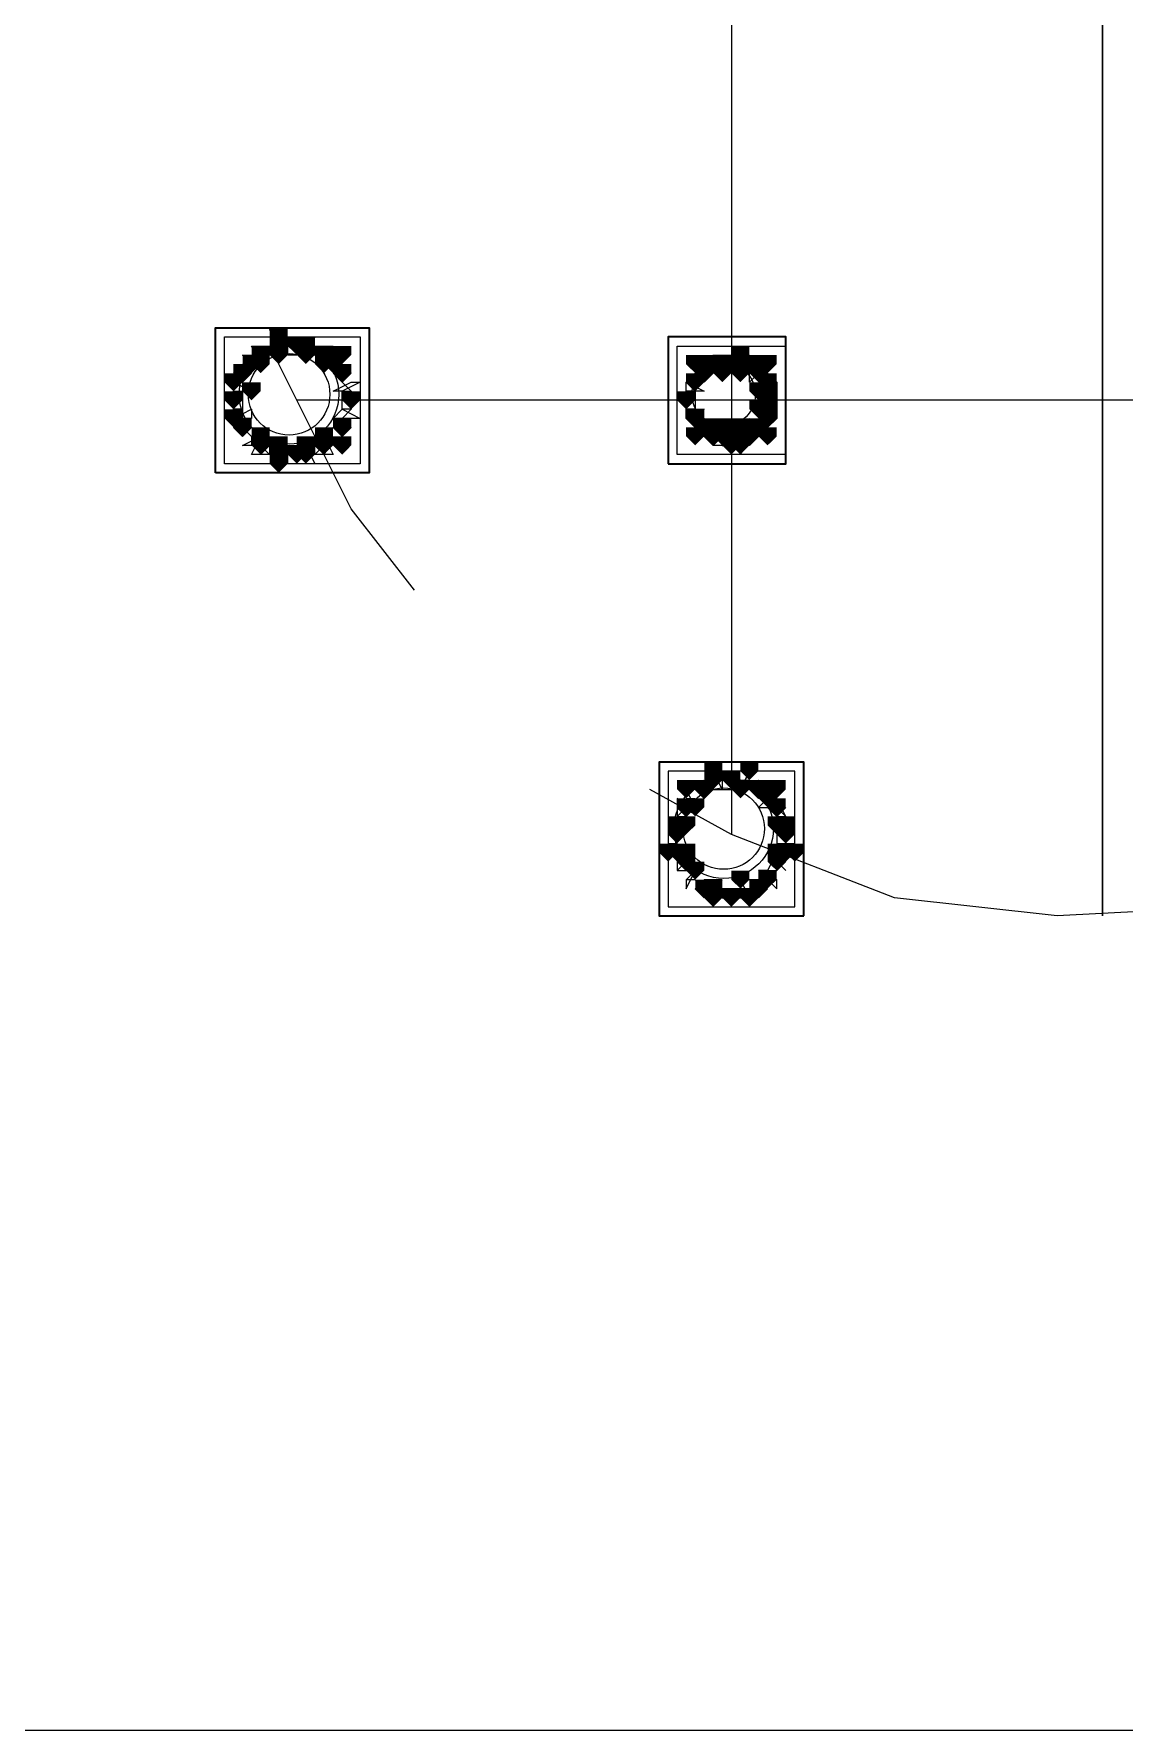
# Model space of a CAD drawing. Header units: millimetres. Extents: x 2315 to 4619, y 1334 to 1897.
# Drawn here: x 4094.82 to 4102.18, y 1530.21 to 1541.67 of the extents above; entities that cross this region are included whole.
import ezdxf

# ---------------------------------------------------------------- set-up
doc = ezdxf.new("R2010")
doc.units = ezdxf.units.MM
for name, color, linetype, true_color in [('PDF_10', 7, 'Continuous', 0x00b85c), ('PDF_AXIS', 7, 'Continuous', 0x00b85c), ('PDF_柱构件', 7, 'Continuous', 0x00b85c), ('PDF_转运站初步方案', 7, 'Continuous', 0x00b85c)]:
    doc.layers.add(name, color=color, linetype=linetype, true_color=true_color)
doc.layers.add('PDF_中心线层', color=1, linetype='Continuous')
doc.layers.add('PDF_粗实线层', color=7, linetype='Continuous')

msp = doc.modelspace()

# ---------------------------------------------------------------- hatches: boundary and pattern name
at = {"layer": 'PDF_10', "transparency": 33554559}
for points in [[(4096.598, 1539.62), (4096.537, 1539.62), (4096.537, 1539.558), (4096.598, 1539.497), (4096.659, 1539.558), (4096.659, 1539.62)], [(4096.598, 1539.62), (4096.537, 1539.62), (4096.537, 1539.558), (4096.598, 1539.497), (4096.659, 1539.558), (4096.659, 1539.62)], [(4096.354, 1539.558), (4096.293, 1539.558), (4096.293, 1539.497), (4096.354, 1539.436), (4096.415, 1539.497), (4096.415, 1539.558)], [(4096.354, 1539.558), (4096.293, 1539.558), (4096.293, 1539.497), (4096.354, 1539.436), (4096.415, 1539.497), (4096.415, 1539.558)], [(4096.782, 1539.558), (4096.72, 1539.558), (4096.72, 1539.497), (4096.782, 1539.436), (4096.843, 1539.497), (4096.843, 1539.558)], [(4096.782, 1539.558), (4096.72, 1539.558), (4096.72, 1539.497), (4096.782, 1539.436), (4096.843, 1539.497), (4096.843, 1539.558)], [(4099.408, 1539.497), (4099.347, 1539.497), (4099.347, 1539.436), (4099.408, 1539.375), (4099.469, 1539.436), (4099.469, 1539.497)], [(4099.408, 1539.497), (4099.347, 1539.497), (4099.347, 1539.436), (4099.408, 1539.375), (4099.469, 1539.436), (4099.469, 1539.497)], [(4099.53, 1539.497), (4099.469, 1539.497), (4099.469, 1539.436), (4099.53, 1539.375), (4099.591, 1539.436), (4099.591, 1539.497)], [(4099.53, 1539.497), (4099.469, 1539.497), (4099.469, 1539.436), (4099.53, 1539.375), (4099.591, 1539.436), (4099.591, 1539.497)], [(4099.652, 1539.497), (4099.591, 1539.497), (4099.591, 1539.436), (4099.652, 1539.375), (4099.713, 1539.436), (4099.713, 1539.497)], [(4099.652, 1539.497), (4099.591, 1539.497), (4099.591, 1539.436), (4099.652, 1539.375), (4099.713, 1539.436), (4099.713, 1539.497)], [(4099.652, 1539.497), (4099.591, 1539.497), (4099.591, 1539.436), (4099.652, 1539.375), (4099.713, 1539.436), (4099.713, 1539.497)], [(4096.232, 1539.436), (4096.171, 1539.436), (4096.171, 1539.375), (4096.232, 1539.314), (4096.293, 1539.375), (4096.293, 1539.436)], [(4096.232, 1539.436), (4096.171, 1539.436), (4096.171, 1539.375), (4096.232, 1539.314), (4096.293, 1539.375), (4096.293, 1539.436)], [(4096.904, 1539.436), (4096.843, 1539.436), (4096.843, 1539.375), (4096.904, 1539.314), (4096.965, 1539.375), (4096.965, 1539.436)], [(4096.904, 1539.436), (4096.843, 1539.436), (4096.843, 1539.375), (4096.904, 1539.314), (4096.965, 1539.375), (4096.965, 1539.436)], [(4099.286, 1539.375), (4099.225, 1539.375), (4099.225, 1539.314), (4099.286, 1539.253), (4099.347, 1539.314), (4099.347, 1539.375)], [(4099.286, 1539.375), (4099.225, 1539.375), (4099.225, 1539.314), (4099.286, 1539.253), (4099.347, 1539.314), (4099.347, 1539.375)], [(4099.286, 1539.375), (4099.225, 1539.375), (4099.225, 1539.314), (4099.286, 1539.253), (4099.347, 1539.314), (4099.347, 1539.375)], [(4099.774, 1539.375), (4099.713, 1539.375), (4099.713, 1539.314), (4099.774, 1539.253), (4099.836, 1539.314), (4099.836, 1539.375)], [(4099.774, 1539.375), (4099.713, 1539.375), (4099.713, 1539.314), (4099.774, 1539.253), (4099.836, 1539.314), (4099.836, 1539.375)], [(4096.171, 1539.253), (4096.11, 1539.253), (4096.11, 1539.192), (4096.171, 1539.131), (4096.232, 1539.192), (4096.232, 1539.253)], [(4096.171, 1539.253), (4096.11, 1539.253), (4096.11, 1539.192), (4096.171, 1539.131), (4096.232, 1539.192), (4096.232, 1539.253)], [(4096.965, 1539.253), (4096.904, 1539.253), (4096.904, 1539.192), (4096.965, 1539.131), (4097.026, 1539.192), (4097.026, 1539.253)], [(4096.965, 1539.253), (4096.904, 1539.253), (4096.904, 1539.192), (4096.965, 1539.131), (4097.026, 1539.192), (4097.026, 1539.253)], [(4099.225, 1539.253), (4099.164, 1539.253), (4099.164, 1539.192), (4099.225, 1539.131), (4099.286, 1539.192), (4099.286, 1539.253)], [(4099.225, 1539.253), (4099.164, 1539.253), (4099.164, 1539.192), (4099.225, 1539.131), (4099.286, 1539.192), (4099.286, 1539.253)], [(4099.774, 1539.253), (4099.713, 1539.253), (4099.713, 1539.192), (4099.774, 1539.131), (4099.836, 1539.192), (4099.836, 1539.253)], [(4099.774, 1539.253), (4099.713, 1539.253), (4099.713, 1539.192), (4099.774, 1539.131), (4099.836, 1539.192), (4099.836, 1539.253)], [(4099.286, 1539.131), (4099.225, 1539.131), (4099.225, 1539.07), (4099.286, 1539.009), (4099.347, 1539.07), (4099.347, 1539.131)], [(4099.286, 1539.131), (4099.225, 1539.131), (4099.225, 1539.07), (4099.286, 1539.009), (4099.347, 1539.07), (4099.347, 1539.131)], [(4099.286, 1539.131), (4099.225, 1539.131), (4099.225, 1539.07), (4099.286, 1539.009), (4099.347, 1539.07), (4099.347, 1539.131)], [(4099.774, 1539.131), (4099.713, 1539.131), (4099.713, 1539.07), (4099.774, 1539.009), (4099.836, 1539.07), (4099.836, 1539.131)], [(4099.774, 1539.131), (4099.713, 1539.131), (4099.713, 1539.07), (4099.774, 1539.009), (4099.836, 1539.07), (4099.836, 1539.131)], [(4096.232, 1539.07), (4096.171, 1539.07), (4096.171, 1539.009), (4096.232, 1538.948), (4096.293, 1539.009), (4096.293, 1539.07)], [(4096.232, 1539.07), (4096.171, 1539.07), (4096.171, 1539.009), (4096.232, 1538.948), (4096.293, 1539.009), (4096.293, 1539.07)], [(4096.904, 1539.07), (4096.843, 1539.07), (4096.843, 1539.009), (4096.904, 1538.948), (4096.965, 1539.009), (4096.965, 1539.07)], [(4096.904, 1539.07), (4096.843, 1539.07), (4096.843, 1539.009), (4096.904, 1538.948), (4096.965, 1539.009), (4096.965, 1539.07)], [(4096.354, 1538.948), (4096.293, 1538.948), (4096.293, 1538.887), (4096.354, 1538.825), (4096.415, 1538.887), (4096.415, 1538.948)], [(4096.354, 1538.948), (4096.293, 1538.948), (4096.293, 1538.887), (4096.354, 1538.825), (4096.415, 1538.887), (4096.415, 1538.948)], [(4096.782, 1538.948), (4096.72, 1538.948), (4096.72, 1538.887), (4096.782, 1538.825), (4096.843, 1538.887), (4096.843, 1538.948)], [(4096.782, 1538.948), (4096.72, 1538.948), (4096.72, 1538.887), (4096.782, 1538.825), (4096.843, 1538.887), (4096.843, 1538.948)], [(4099.408, 1539.009), (4099.347, 1539.009), (4099.347, 1538.948), (4099.408, 1538.887), (4099.469, 1538.948), (4099.469, 1539.009)], [(4099.408, 1539.009), (4099.347, 1539.009), (4099.347, 1538.948), (4099.408, 1538.887), (4099.469, 1538.948), (4099.469, 1539.009)], [(4099.53, 1538.948), (4099.469, 1538.948), (4099.469, 1538.887), (4099.53, 1538.825), (4099.591, 1538.887), (4099.591, 1538.948)], [(4099.53, 1538.948), (4099.469, 1538.948), (4099.469, 1538.887), (4099.53, 1538.825), (4099.591, 1538.887), (4099.591, 1538.948)], [(4099.652, 1539.009), (4099.591, 1539.009), (4099.591, 1538.948), (4099.652, 1538.887), (4099.713, 1538.948), (4099.713, 1539.009)], [(4099.652, 1539.009), (4099.591, 1539.009), (4099.591, 1538.948), (4099.652, 1538.887), (4099.713, 1538.948), (4099.713, 1539.009)], [(4099.652, 1539.009), (4099.591, 1539.009), (4099.591, 1538.948), (4099.652, 1538.887), (4099.713, 1538.948), (4099.713, 1539.009)], [(4096.598, 1538.887), (4096.537, 1538.887), (4096.537, 1538.825), (4096.598, 1538.764), (4096.659, 1538.825), (4096.659, 1538.887)], [(4096.598, 1538.887), (4096.537, 1538.887), (4096.537, 1538.825), (4096.598, 1538.764), (4096.659, 1538.825), (4096.659, 1538.887)], [(4099.347, 1536.627), (4099.286, 1536.627), (4099.286, 1536.565), (4099.347, 1536.504), (4099.408, 1536.565), (4099.408, 1536.627)], [(4099.347, 1536.627), (4099.286, 1536.627), (4099.286, 1536.565), (4099.347, 1536.504), (4099.408, 1536.565), (4099.408, 1536.627)], [(4099.347, 1536.627), (4099.286, 1536.627), (4099.286, 1536.565), (4099.347, 1536.504), (4099.408, 1536.565), (4099.408, 1536.627)], [(4099.53, 1536.688), (4099.469, 1536.688), (4099.469, 1536.627), (4099.53, 1536.565), (4099.591, 1536.627), (4099.591, 1536.688)], [(4099.53, 1536.688), (4099.469, 1536.688), (4099.469, 1536.627), (4099.53, 1536.565), (4099.591, 1536.627), (4099.591, 1536.688)], [(4099.713, 1536.627), (4099.652, 1536.627), (4099.652, 1536.565), (4099.713, 1536.504), (4099.774, 1536.565), (4099.774, 1536.627)], [(4099.713, 1536.627), (4099.652, 1536.627), (4099.652, 1536.565), (4099.713, 1536.504), (4099.774, 1536.565), (4099.774, 1536.627)], [(4099.713, 1536.627), (4099.652, 1536.627), (4099.652, 1536.565), (4099.713, 1536.504), (4099.774, 1536.565), (4099.774, 1536.627)], [(4099.225, 1536.504), (4099.164, 1536.504), (4099.164, 1536.443), (4099.225, 1536.382), (4099.286, 1536.443), (4099.286, 1536.504)], [(4099.225, 1536.504), (4099.164, 1536.504), (4099.164, 1536.443), (4099.225, 1536.382), (4099.286, 1536.443), (4099.286, 1536.504)], [(4099.836, 1536.504), (4099.774, 1536.504), (4099.774, 1536.443), (4099.836, 1536.382), (4099.897, 1536.443), (4099.897, 1536.504)], [(4099.836, 1536.504), (4099.774, 1536.504), (4099.774, 1536.443), (4099.836, 1536.382), (4099.897, 1536.443), (4099.897, 1536.504)], [(4099.164, 1536.321), (4099.103, 1536.321), (4099.103, 1536.26), (4099.164, 1536.199), (4099.225, 1536.26), (4099.225, 1536.321)], [(4099.164, 1536.321), (4099.103, 1536.321), (4099.103, 1536.26), (4099.164, 1536.199), (4099.225, 1536.26), (4099.225, 1536.321)], [(4099.897, 1536.321), (4099.836, 1536.321), (4099.836, 1536.26), (4099.897, 1536.199), (4099.958, 1536.26), (4099.958, 1536.321)], [(4099.897, 1536.321), (4099.836, 1536.321), (4099.836, 1536.26), (4099.897, 1536.199), (4099.958, 1536.26), (4099.958, 1536.321)], [(4099.897, 1536.321), (4099.836, 1536.321), (4099.836, 1536.26), (4099.897, 1536.199), (4099.958, 1536.26), (4099.958, 1536.321)], [(4099.225, 1536.138), (4099.164, 1536.138), (4099.164, 1536.077), (4099.225, 1536.016), (4099.286, 1536.077), (4099.286, 1536.138)], [(4099.225, 1536.138), (4099.164, 1536.138), (4099.164, 1536.077), (4099.225, 1536.016), (4099.286, 1536.077), (4099.286, 1536.138)], [(4099.836, 1536.138), (4099.774, 1536.138), (4099.774, 1536.077), (4099.836, 1536.016), (4099.897, 1536.077), (4099.897, 1536.138)], [(4099.836, 1536.138), (4099.774, 1536.138), (4099.774, 1536.077), (4099.836, 1536.016), (4099.897, 1536.077), (4099.897, 1536.138)], [(4099.347, 1535.955), (4099.286, 1535.955), (4099.286, 1535.894), (4099.347, 1535.832), (4099.408, 1535.894), (4099.408, 1535.955)], [(4099.347, 1535.955), (4099.286, 1535.955), (4099.286, 1535.894), (4099.347, 1535.832), (4099.408, 1535.894), (4099.408, 1535.955)], [(4099.713, 1535.955), (4099.652, 1535.955), (4099.652, 1535.894), (4099.713, 1535.832), (4099.774, 1535.894), (4099.774, 1535.955)], [(4099.713, 1535.955), (4099.652, 1535.955), (4099.652, 1535.894), (4099.713, 1535.832), (4099.774, 1535.894), (4099.774, 1535.955)], [(4099.53, 1535.894), (4099.469, 1535.894), (4099.469, 1535.832), (4099.53, 1535.771), (4099.591, 1535.832), (4099.591, 1535.894)], [(4099.53, 1535.894), (4099.469, 1535.894), (4099.469, 1535.832), (4099.53, 1535.771), (4099.591, 1535.832), (4099.591, 1535.894)]]:
    msp.add_hatch(color=256, dxfattribs=at).paths.add_polyline_path(points)
at = {"layer": 'PDF_柱构件', "transparency": 33554559}
for points in [[(4096.476, 1539.681), (4096.415, 1539.681), (4096.415, 1539.62), (4096.476, 1539.558), (4096.537, 1539.62), (4096.537, 1539.681)], [(4096.476, 1539.62), (4096.415, 1539.62), (4096.415, 1539.558), (4096.476, 1539.497), (4096.537, 1539.558), (4096.537, 1539.62)], [(4096.659, 1539.62), (4096.598, 1539.62), (4096.598, 1539.558), (4096.659, 1539.497), (4096.72, 1539.558), (4096.72, 1539.62)], [(4096.293, 1539.497), (4096.232, 1539.497), (4096.232, 1539.436), (4096.293, 1539.375), (4096.354, 1539.436), (4096.354, 1539.497)], [(4096.354, 1539.497), (4096.293, 1539.497), (4096.293, 1539.436), (4096.354, 1539.375), (4096.415, 1539.436), (4096.415, 1539.497)], [(4096.476, 1539.558), (4096.415, 1539.558), (4096.415, 1539.497), (4096.476, 1539.436), (4096.537, 1539.497), (4096.537, 1539.558)], [(4096.659, 1539.558), (4096.598, 1539.558), (4096.598, 1539.497), (4096.659, 1539.436), (4096.72, 1539.497), (4096.72, 1539.558)], [(4096.782, 1539.497), (4096.72, 1539.497), (4096.72, 1539.436), (4096.782, 1539.375), (4096.843, 1539.436), (4096.843, 1539.497)], [(4096.843, 1539.497), (4096.782, 1539.497), (4096.782, 1539.436), (4096.843, 1539.375), (4096.904, 1539.436), (4096.904, 1539.497)], [(4096.904, 1539.558), (4096.843, 1539.558), (4096.843, 1539.497), (4096.904, 1539.436), (4096.965, 1539.497), (4096.965, 1539.558)], [(4099.286, 1539.497), (4099.225, 1539.497), (4099.225, 1539.436), (4099.286, 1539.375), (4099.347, 1539.436), (4099.347, 1539.497)], [(4099.469, 1539.497), (4099.408, 1539.497), (4099.408, 1539.436), (4099.469, 1539.375), (4099.53, 1539.436), (4099.53, 1539.497)], [(4099.591, 1539.558), (4099.53, 1539.558), (4099.53, 1539.497), (4099.591, 1539.436), (4099.652, 1539.497), (4099.652, 1539.558)], [(4099.591, 1539.497), (4099.53, 1539.497), (4099.53, 1539.436), (4099.591, 1539.375), (4099.652, 1539.436), (4099.652, 1539.497)], [(4099.774, 1539.497), (4099.713, 1539.497), (4099.713, 1539.436), (4099.774, 1539.375), (4099.836, 1539.436), (4099.836, 1539.497)], [(4096.171, 1539.375), (4096.11, 1539.375), (4096.11, 1539.314), (4096.171, 1539.253), (4096.232, 1539.314), (4096.232, 1539.375)], [(4099.347, 1539.436), (4099.286, 1539.436), (4099.286, 1539.375), (4099.347, 1539.314), (4099.408, 1539.375), (4099.408, 1539.436)], [(4099.469, 1539.436), (4099.408, 1539.436), (4099.408, 1539.375), (4099.469, 1539.314), (4099.53, 1539.375), (4099.53, 1539.436)], [(4099.591, 1539.436), (4099.53, 1539.436), (4099.53, 1539.375), (4099.591, 1539.314), (4099.652, 1539.375), (4099.652, 1539.436)], [(4099.713, 1539.436), (4099.652, 1539.436), (4099.652, 1539.375), (4099.713, 1539.314), (4099.774, 1539.375), (4099.774, 1539.436)], [(4096.293, 1539.314), (4096.232, 1539.314), (4096.232, 1539.253), (4096.293, 1539.192), (4096.354, 1539.253), (4096.354, 1539.314)], [(4099.713, 1539.314), (4099.652, 1539.314), (4099.652, 1539.253), (4099.713, 1539.192), (4099.774, 1539.253), (4099.774, 1539.314)], [(4099.774, 1539.314), (4099.713, 1539.314), (4099.713, 1539.253), (4099.774, 1539.192), (4099.836, 1539.253), (4099.836, 1539.314)], [(4096.171, 1539.131), (4096.11, 1539.131), (4096.11, 1539.07), (4096.171, 1539.009), (4096.232, 1539.07), (4096.232, 1539.131)], [(4099.713, 1539.192), (4099.652, 1539.192), (4099.652, 1539.131), (4099.713, 1539.07), (4099.774, 1539.131), (4099.774, 1539.192)], [(4099.774, 1539.192), (4099.713, 1539.192), (4099.713, 1539.131), (4099.774, 1539.07), (4099.836, 1539.131), (4099.836, 1539.192)], [(4099.347, 1539.07), (4099.286, 1539.07), (4099.286, 1539.009), (4099.347, 1538.948), (4099.408, 1539.009), (4099.408, 1539.07)], [(4099.469, 1539.07), (4099.408, 1539.07), (4099.408, 1539.009), (4099.469, 1538.948), (4099.53, 1539.009), (4099.53, 1539.07)], [(4099.591, 1539.07), (4099.53, 1539.07), (4099.53, 1539.009), (4099.591, 1538.948), (4099.652, 1539.009), (4099.652, 1539.07)], [(4099.713, 1539.07), (4099.652, 1539.07), (4099.652, 1539.009), (4099.713, 1538.948), (4099.774, 1539.009), (4099.774, 1539.07)], [(4096.354, 1539.009), (4096.293, 1539.009), (4096.293, 1538.948), (4096.354, 1538.887), (4096.415, 1538.948), (4096.415, 1539.009)], [(4096.476, 1538.948), (4096.415, 1538.948), (4096.415, 1538.887), (4096.476, 1538.825), (4096.537, 1538.887), (4096.537, 1538.948)], [(4096.659, 1538.948), (4096.598, 1538.948), (4096.598, 1538.887), (4096.659, 1538.825), (4096.72, 1538.887), (4096.72, 1538.948)], [(4096.782, 1539.009), (4096.72, 1539.009), (4096.72, 1538.948), (4096.782, 1538.887), (4096.843, 1538.948), (4096.843, 1539.009)], [(4096.904, 1538.948), (4096.843, 1538.948), (4096.843, 1538.887), (4096.904, 1538.825), (4096.965, 1538.887), (4096.965, 1538.948)], [(4099.286, 1539.009), (4099.225, 1539.009), (4099.225, 1538.948), (4099.286, 1538.887), (4099.347, 1538.948), (4099.347, 1539.009)], [(4099.469, 1539.009), (4099.408, 1539.009), (4099.408, 1538.948), (4099.469, 1538.887), (4099.53, 1538.948), (4099.53, 1539.009)], [(4099.591, 1539.009), (4099.53, 1539.009), (4099.53, 1538.948), (4099.591, 1538.887), (4099.652, 1538.948), (4099.652, 1539.009)], [(4099.591, 1538.948), (4099.53, 1538.948), (4099.53, 1538.887), (4099.591, 1538.825), (4099.652, 1538.887), (4099.652, 1538.948)], [(4099.774, 1539.009), (4099.713, 1539.009), (4099.713, 1538.948), (4099.774, 1538.887), (4099.836, 1538.948), (4099.836, 1539.009)], [(4096.476, 1538.887), (4096.415, 1538.887), (4096.415, 1538.825), (4096.476, 1538.764), (4096.537, 1538.825), (4096.537, 1538.887)], [(4096.476, 1538.825), (4096.415, 1538.825), (4096.415, 1538.764), (4096.476, 1538.703), (4096.537, 1538.764), (4096.537, 1538.825)], [(4096.659, 1538.887), (4096.598, 1538.887), (4096.598, 1538.825), (4096.659, 1538.764), (4096.72, 1538.825), (4096.72, 1538.887)], [(4099.408, 1536.749), (4099.347, 1536.749), (4099.347, 1536.688), (4099.408, 1536.627), (4099.469, 1536.688), (4099.469, 1536.749)], [(4099.652, 1536.749), (4099.591, 1536.749), (4099.591, 1536.688), (4099.652, 1536.627), (4099.713, 1536.688), (4099.713, 1536.749)], [(4099.225, 1536.627), (4099.164, 1536.627), (4099.164, 1536.565), (4099.225, 1536.504), (4099.286, 1536.565), (4099.286, 1536.627)], [(4099.408, 1536.688), (4099.347, 1536.688), (4099.347, 1536.627), (4099.408, 1536.565), (4099.469, 1536.627), (4099.469, 1536.688)], [(4099.591, 1536.627), (4099.53, 1536.627), (4099.53, 1536.565), (4099.591, 1536.504), (4099.652, 1536.565), (4099.652, 1536.627)], [(4099.836, 1536.627), (4099.774, 1536.627), (4099.774, 1536.565), (4099.836, 1536.504), (4099.897, 1536.565), (4099.897, 1536.627)], [(4099.286, 1536.504), (4099.225, 1536.504), (4099.225, 1536.443), (4099.286, 1536.382), (4099.347, 1536.443), (4099.347, 1536.504)], [(4099.774, 1536.565), (4099.713, 1536.565), (4099.713, 1536.504), (4099.774, 1536.443), (4099.836, 1536.504), (4099.836, 1536.565)], [(4099.164, 1536.382), (4099.103, 1536.382), (4099.103, 1536.321), (4099.164, 1536.26), (4099.225, 1536.321), (4099.225, 1536.382)], [(4099.225, 1536.382), (4099.164, 1536.382), (4099.164, 1536.321), (4099.225, 1536.26), (4099.286, 1536.321), (4099.286, 1536.382)], [(4099.836, 1536.382), (4099.774, 1536.382), (4099.774, 1536.321), (4099.836, 1536.26), (4099.897, 1536.321), (4099.897, 1536.382)], [(4099.897, 1536.382), (4099.836, 1536.382), (4099.836, 1536.321), (4099.897, 1536.26), (4099.958, 1536.321), (4099.958, 1536.382)], [(4099.103, 1536.199), (4099.042, 1536.199), (4099.042, 1536.138), (4099.103, 1536.077), (4099.164, 1536.138), (4099.164, 1536.199)], [(4099.164, 1536.199), (4099.103, 1536.199), (4099.103, 1536.138), (4099.164, 1536.077), (4099.225, 1536.138), (4099.225, 1536.199)], [(4099.225, 1536.199), (4099.164, 1536.199), (4099.164, 1536.138), (4099.225, 1536.077), (4099.286, 1536.138), (4099.286, 1536.199)], [(4099.836, 1536.199), (4099.774, 1536.199), (4099.774, 1536.138), (4099.836, 1536.077), (4099.897, 1536.138), (4099.897, 1536.199)], [(4099.897, 1536.199), (4099.836, 1536.199), (4099.836, 1536.138), (4099.897, 1536.077), (4099.958, 1536.138), (4099.958, 1536.199)], [(4099.958, 1536.199), (4099.897, 1536.199), (4099.897, 1536.138), (4099.958, 1536.077), (4100.019, 1536.138), (4100.019, 1536.199)], [(4099.286, 1536.077), (4099.225, 1536.077), (4099.225, 1536.016), (4099.286, 1535.955), (4099.347, 1536.016), (4099.347, 1536.077)], [(4099.408, 1535.955), (4099.347, 1535.955), (4099.347, 1535.894), (4099.408, 1535.832), (4099.469, 1535.894), (4099.469, 1535.955)], [(4099.591, 1536.016), (4099.53, 1536.016), (4099.53, 1535.955), (4099.591, 1535.894), (4099.652, 1535.955), (4099.652, 1536.016)], [(4099.774, 1536.016), (4099.713, 1536.016), (4099.713, 1535.955), (4099.774, 1535.894), (4099.836, 1535.955), (4099.836, 1536.016)], [(4099.408, 1535.894), (4099.347, 1535.894), (4099.347, 1535.832), (4099.408, 1535.771), (4099.469, 1535.832), (4099.469, 1535.894)], [(4099.652, 1535.894), (4099.591, 1535.894), (4099.591, 1535.832), (4099.652, 1535.771), (4099.713, 1535.832), (4099.713, 1535.894)]]:
    msp.add_hatch(color=256, dxfattribs=at).paths.add_polyline_path(points)
at = {"layer": 'PDF_转运站初步方案', "transparency": 33554559}
for points in [[(4096.598, 1539.62), (4096.537, 1539.62), (4096.537, 1539.558), (4096.598, 1539.497), (4096.659, 1539.558), (4096.659, 1539.62)], [(4096.598, 1539.62), (4096.537, 1539.62), (4096.537, 1539.558), (4096.598, 1539.497), (4096.659, 1539.558), (4096.659, 1539.62)], [(4096.354, 1539.558), (4096.293, 1539.558), (4096.293, 1539.497), (4096.354, 1539.436), (4096.415, 1539.497), (4096.415, 1539.558)], [(4096.354, 1539.558), (4096.293, 1539.558), (4096.293, 1539.497), (4096.354, 1539.436), (4096.415, 1539.497), (4096.415, 1539.558)], [(4096.782, 1539.558), (4096.72, 1539.558), (4096.72, 1539.497), (4096.782, 1539.436), (4096.843, 1539.497), (4096.843, 1539.558)], [(4096.782, 1539.558), (4096.72, 1539.558), (4096.72, 1539.497), (4096.782, 1539.436), (4096.843, 1539.497), (4096.843, 1539.558)], [(4099.408, 1539.497), (4099.347, 1539.497), (4099.347, 1539.436), (4099.408, 1539.375), (4099.469, 1539.436), (4099.469, 1539.497)], [(4099.408, 1539.497), (4099.347, 1539.497), (4099.347, 1539.436), (4099.408, 1539.375), (4099.469, 1539.436), (4099.469, 1539.497)], [(4099.53, 1539.497), (4099.469, 1539.497), (4099.469, 1539.436), (4099.53, 1539.375), (4099.591, 1539.436), (4099.591, 1539.497)], [(4099.53, 1539.497), (4099.469, 1539.497), (4099.469, 1539.436), (4099.53, 1539.375), (4099.591, 1539.436), (4099.591, 1539.497)], [(4099.652, 1539.497), (4099.591, 1539.497), (4099.591, 1539.436), (4099.652, 1539.375), (4099.713, 1539.436), (4099.713, 1539.497)], [(4099.652, 1539.497), (4099.591, 1539.497), (4099.591, 1539.436), (4099.652, 1539.375), (4099.713, 1539.436), (4099.713, 1539.497)], [(4096.232, 1539.436), (4096.171, 1539.436), (4096.171, 1539.375), (4096.232, 1539.314), (4096.293, 1539.375), (4096.293, 1539.436)], [(4096.232, 1539.436), (4096.171, 1539.436), (4096.171, 1539.375), (4096.232, 1539.314), (4096.293, 1539.375), (4096.293, 1539.436)], [(4096.904, 1539.436), (4096.843, 1539.436), (4096.843, 1539.375), (4096.904, 1539.314), (4096.965, 1539.375), (4096.965, 1539.436)], [(4096.904, 1539.436), (4096.843, 1539.436), (4096.843, 1539.375), (4096.904, 1539.314), (4096.965, 1539.375), (4096.965, 1539.436)], [(4099.286, 1539.375), (4099.225, 1539.375), (4099.225, 1539.314), (4099.286, 1539.253), (4099.347, 1539.314), (4099.347, 1539.375)], [(4099.286, 1539.375), (4099.225, 1539.375), (4099.225, 1539.314), (4099.286, 1539.253), (4099.347, 1539.314), (4099.347, 1539.375)], [(4099.774, 1539.375), (4099.713, 1539.375), (4099.713, 1539.314), (4099.774, 1539.253), (4099.836, 1539.314), (4099.836, 1539.375)], [(4099.774, 1539.375), (4099.713, 1539.375), (4099.713, 1539.314), (4099.774, 1539.253), (4099.836, 1539.314), (4099.836, 1539.375)], [(4096.171, 1539.253), (4096.11, 1539.253), (4096.11, 1539.192), (4096.171, 1539.131), (4096.232, 1539.192), (4096.232, 1539.253)], [(4096.171, 1539.253), (4096.11, 1539.253), (4096.11, 1539.192), (4096.171, 1539.131), (4096.232, 1539.192), (4096.232, 1539.253)], [(4096.965, 1539.253), (4096.904, 1539.253), (4096.904, 1539.192), (4096.965, 1539.131), (4097.026, 1539.192), (4097.026, 1539.253)], [(4096.965, 1539.253), (4096.904, 1539.253), (4096.904, 1539.192), (4096.965, 1539.131), (4097.026, 1539.192), (4097.026, 1539.253)], [(4099.225, 1539.253), (4099.164, 1539.253), (4099.164, 1539.192), (4099.225, 1539.131), (4099.286, 1539.192), (4099.286, 1539.253)], [(4099.225, 1539.253), (4099.164, 1539.253), (4099.164, 1539.192), (4099.225, 1539.131), (4099.286, 1539.192), (4099.286, 1539.253)], [(4099.774, 1539.253), (4099.713, 1539.253), (4099.713, 1539.192), (4099.774, 1539.131), (4099.836, 1539.192), (4099.836, 1539.253)], [(4099.774, 1539.253), (4099.713, 1539.253), (4099.713, 1539.192), (4099.774, 1539.131), (4099.836, 1539.192), (4099.836, 1539.253)], [(4099.286, 1539.131), (4099.225, 1539.131), (4099.225, 1539.07), (4099.286, 1539.009), (4099.347, 1539.07), (4099.347, 1539.131)], [(4099.286, 1539.131), (4099.225, 1539.131), (4099.225, 1539.07), (4099.286, 1539.009), (4099.347, 1539.07), (4099.347, 1539.131)], [(4099.774, 1539.131), (4099.713, 1539.131), (4099.713, 1539.07), (4099.774, 1539.009), (4099.836, 1539.07), (4099.836, 1539.131)], [(4099.774, 1539.131), (4099.713, 1539.131), (4099.713, 1539.07), (4099.774, 1539.009), (4099.836, 1539.07), (4099.836, 1539.131)], [(4096.232, 1539.07), (4096.171, 1539.07), (4096.171, 1539.009), (4096.232, 1538.948), (4096.293, 1539.009), (4096.293, 1539.07)], [(4096.232, 1539.07), (4096.171, 1539.07), (4096.171, 1539.009), (4096.232, 1538.948), (4096.293, 1539.009), (4096.293, 1539.07)], [(4096.904, 1539.07), (4096.843, 1539.07), (4096.843, 1539.009), (4096.904, 1538.948), (4096.965, 1539.009), (4096.965, 1539.07)], [(4096.904, 1539.07), (4096.843, 1539.07), (4096.843, 1539.009), (4096.904, 1538.948), (4096.965, 1539.009), (4096.965, 1539.07)], [(4096.354, 1538.948), (4096.293, 1538.948), (4096.293, 1538.887), (4096.354, 1538.825), (4096.415, 1538.887), (4096.415, 1538.948)], [(4096.354, 1538.948), (4096.293, 1538.948), (4096.293, 1538.887), (4096.354, 1538.825), (4096.415, 1538.887), (4096.415, 1538.948)], [(4096.782, 1538.948), (4096.72, 1538.948), (4096.72, 1538.887), (4096.782, 1538.825), (4096.843, 1538.887), (4096.843, 1538.948)], [(4096.782, 1538.948), (4096.72, 1538.948), (4096.72, 1538.887), (4096.782, 1538.825), (4096.843, 1538.887), (4096.843, 1538.948)], [(4099.408, 1539.009), (4099.347, 1539.009), (4099.347, 1538.948), (4099.408, 1538.887), (4099.469, 1538.948), (4099.469, 1539.009)], [(4099.408, 1539.009), (4099.347, 1539.009), (4099.347, 1538.948), (4099.408, 1538.887), (4099.469, 1538.948), (4099.469, 1539.009)], [(4099.53, 1538.948), (4099.469, 1538.948), (4099.469, 1538.887), (4099.53, 1538.825), (4099.591, 1538.887), (4099.591, 1538.948)], [(4099.53, 1538.948), (4099.469, 1538.948), (4099.469, 1538.887), (4099.53, 1538.825), (4099.591, 1538.887), (4099.591, 1538.948)], [(4099.652, 1539.009), (4099.591, 1539.009), (4099.591, 1538.948), (4099.652, 1538.887), (4099.713, 1538.948), (4099.713, 1539.009)], [(4099.652, 1539.009), (4099.591, 1539.009), (4099.591, 1538.948), (4099.652, 1538.887), (4099.713, 1538.948), (4099.713, 1539.009)], [(4096.598, 1538.887), (4096.537, 1538.887), (4096.537, 1538.825), (4096.598, 1538.764), (4096.659, 1538.825), (4096.659, 1538.887)], [(4096.598, 1538.887), (4096.537, 1538.887), (4096.537, 1538.825), (4096.598, 1538.764), (4096.659, 1538.825), (4096.659, 1538.887)], [(4099.347, 1536.627), (4099.286, 1536.627), (4099.286, 1536.565), (4099.347, 1536.504), (4099.408, 1536.565), (4099.408, 1536.627)], [(4099.347, 1536.627), (4099.286, 1536.627), (4099.286, 1536.565), (4099.347, 1536.504), (4099.408, 1536.565), (4099.408, 1536.627)], [(4099.53, 1536.688), (4099.469, 1536.688), (4099.469, 1536.627), (4099.53, 1536.565), (4099.591, 1536.627), (4099.591, 1536.688)], [(4099.53, 1536.688), (4099.469, 1536.688), (4099.469, 1536.627), (4099.53, 1536.565), (4099.591, 1536.627), (4099.591, 1536.688)], [(4099.713, 1536.627), (4099.652, 1536.627), (4099.652, 1536.565), (4099.713, 1536.504), (4099.774, 1536.565), (4099.774, 1536.627)], [(4099.713, 1536.627), (4099.652, 1536.627), (4099.652, 1536.565), (4099.713, 1536.504), (4099.774, 1536.565), (4099.774, 1536.627)], [(4099.225, 1536.504), (4099.164, 1536.504), (4099.164, 1536.443), (4099.225, 1536.382), (4099.286, 1536.443), (4099.286, 1536.504)], [(4099.225, 1536.504), (4099.164, 1536.504), (4099.164, 1536.443), (4099.225, 1536.382), (4099.286, 1536.443), (4099.286, 1536.504)], [(4099.836, 1536.504), (4099.774, 1536.504), (4099.774, 1536.443), (4099.836, 1536.382), (4099.897, 1536.443), (4099.897, 1536.504)], [(4099.836, 1536.504), (4099.774, 1536.504), (4099.774, 1536.443), (4099.836, 1536.382), (4099.897, 1536.443), (4099.897, 1536.504)], [(4099.164, 1536.321), (4099.103, 1536.321), (4099.103, 1536.26), (4099.164, 1536.199), (4099.225, 1536.26), (4099.225, 1536.321)], [(4099.164, 1536.321), (4099.103, 1536.321), (4099.103, 1536.26), (4099.164, 1536.199), (4099.225, 1536.26), (4099.225, 1536.321)], [(4099.897, 1536.321), (4099.836, 1536.321), (4099.836, 1536.26), (4099.897, 1536.199), (4099.958, 1536.26), (4099.958, 1536.321)], [(4099.897, 1536.321), (4099.836, 1536.321), (4099.836, 1536.26), (4099.897, 1536.199), (4099.958, 1536.26), (4099.958, 1536.321)], [(4099.225, 1536.138), (4099.164, 1536.138), (4099.164, 1536.077), (4099.225, 1536.016), (4099.286, 1536.077), (4099.286, 1536.138)], [(4099.225, 1536.138), (4099.164, 1536.138), (4099.164, 1536.077), (4099.225, 1536.016), (4099.286, 1536.077), (4099.286, 1536.138)], [(4099.836, 1536.138), (4099.774, 1536.138), (4099.774, 1536.077), (4099.836, 1536.016), (4099.897, 1536.077), (4099.897, 1536.138)], [(4099.836, 1536.138), (4099.774, 1536.138), (4099.774, 1536.077), (4099.836, 1536.016), (4099.897, 1536.077), (4099.897, 1536.138)], [(4099.347, 1535.955), (4099.286, 1535.955), (4099.286, 1535.894), (4099.347, 1535.832), (4099.408, 1535.894), (4099.408, 1535.955)], [(4099.347, 1535.955), (4099.286, 1535.955), (4099.286, 1535.894), (4099.347, 1535.832), (4099.408, 1535.894), (4099.408, 1535.955)], [(4099.713, 1535.955), (4099.652, 1535.955), (4099.652, 1535.894), (4099.713, 1535.832), (4099.774, 1535.894), (4099.774, 1535.955)], [(4099.713, 1535.955), (4099.652, 1535.955), (4099.652, 1535.894), (4099.713, 1535.832), (4099.774, 1535.894), (4099.774, 1535.955)], [(4099.53, 1535.894), (4099.469, 1535.894), (4099.469, 1535.832), (4099.53, 1535.771), (4099.591, 1535.832), (4099.591, 1535.894)], [(4099.53, 1535.894), (4099.469, 1535.894), (4099.469, 1535.832), (4099.53, 1535.771), (4099.591, 1535.832), (4099.591, 1535.894)]]:
    msp.add_hatch(color=256, dxfattribs=at).paths.add_polyline_path(points)

# ---------------------------------------------------------------- linework, layer by layer
at = {"layer": 'PDF_10', "lineweight": 18}
for points in [[(4096.598, 1539.62), (4096.598, 1539.558), (4096.537, 1539.558)], [(4096.415, 1539.558), (4096.354, 1539.497)], [(4096.415, 1539.497), (4096.354, 1539.558)], [(4096.782, 1539.497), (4096.72, 1539.558)], [(4096.72, 1539.497), (4096.782, 1539.558)], [(4099.53, 1539.436), (4099.53, 1539.497)], [(4096.293, 1539.436), (4096.232, 1539.375), (4096.293, 1539.375)], [(4096.843, 1539.375), (4096.904, 1539.375), (4096.904, 1539.436)], [(4099.286, 1539.375), (4099.286, 1539.314)], [(4099.347, 1539.436), (4099.408, 1539.436), (4099.347, 1539.436)], [(4099.591, 1539.436), (4099.469, 1539.436)], [(4099.713, 1539.436), (4099.652, 1539.436)], [(4099.713, 1539.314), (4099.774, 1539.314), (4099.713, 1539.375)], [(4096.171, 1539.253), (4096.171, 1539.131)], [(4096.965, 1539.131), (4096.965, 1539.253)], [(4099.225, 1539.253), (4099.225, 1539.131)], [(4099.774, 1539.131), (4099.774, 1539.253)], [(4096.232, 1539.192), (4096.171, 1539.192)], [(4096.904, 1539.192), (4096.965, 1539.192)], [(4099.286, 1539.192), (4099.225, 1539.192)], [(4099.774, 1539.192), (4099.836, 1539.192)], [(4099.286, 1539.07), (4099.286, 1539.009)], [(4099.713, 1539.009), (4099.774, 1539.07), (4099.713, 1539.07)], [(4096.293, 1539.009), (4096.232, 1539.009), (4096.293, 1538.948)], [(4096.904, 1538.948), (4096.904, 1539.009), (4096.843, 1539.009)], [(4099.347, 1538.948), (4099.408, 1538.948), (4099.347, 1538.948)], [(4099.53, 1538.948), (4099.53, 1538.887)], [(4099.652, 1538.948), (4099.713, 1538.948)], [(4096.354, 1538.887), (4096.415, 1538.825)], [(4096.415, 1538.887), (4096.354, 1538.825)], [(4096.537, 1538.825), (4096.598, 1538.825), (4096.598, 1538.764)], [(4096.72, 1538.825), (4096.782, 1538.887)], [(4096.72, 1538.887), (4096.782, 1538.825)], [(4099.469, 1538.887), (4099.591, 1538.887)], [(4099.469, 1536.627), (4099.591, 1536.627)], [(4099.53, 1536.565), (4099.53, 1536.627)], [(4099.286, 1536.565), (4099.347, 1536.565)], [(4099.652, 1536.565), (4099.713, 1536.565)], [(4099.164, 1536.382), (4099.225, 1536.443)], [(4099.225, 1536.382), (4099.164, 1536.443)], [(4099.836, 1536.443), (4099.897, 1536.382)], [(4099.836, 1536.382), (4099.897, 1536.443)], [(4099.164, 1536.199), (4099.164, 1536.26), (4099.103, 1536.26)], [(4099.897, 1536.26), (4099.897, 1536.199)], [(4099.225, 1536.016), (4099.164, 1536.077)], [(4099.225, 1536.077), (4099.164, 1536.016)], [(4099.897, 1536.077), (4099.836, 1536.016)], [(4099.836, 1536.077), (4099.897, 1536.016)], [(4099.347, 1535.955), (4099.347, 1535.894), (4099.286, 1535.955)], [(4099.713, 1535.894), (4099.713, 1535.955), (4099.652, 1535.894)], [(4099.591, 1535.832), (4099.469, 1535.832)], [(4099.53, 1535.894), (4099.53, 1535.832)]]:
    msp.add_lwpolyline(points, dxfattribs=at)
at = {"layer": 'PDF_AXIS', "lineweight": 18}
for points in [[(4096.11, 1538.764), (4096.11, 1539.62), (4097.026, 1539.62), (4097.026, 1538.764)], [(4099.164, 1538.825), (4099.164, 1539.558), (4099.897, 1539.558), (4099.897, 1538.825)], [(4099.958, 1535.771), (4099.958, 1536.688), (4099.103, 1536.688), (4099.103, 1535.771)]]:
    msp.add_lwpolyline(points, close=True, dxfattribs=at)
at = {"layer": 'PDF_中心线层', "color": 112, "lineweight": 18, "true_color": 0x00b85c}
msp.add_lwpolyline([(4102.034, 1535.71), (4102.034, 1547.682)], close=True, dxfattribs=at)
for points in [[(4099.53, 1547.133), (4099.53, 1536.26)], [(4108.02, 1541.635), (4108.02, 1541.147), (4107.776, 1539.986), (4107.349, 1538.948), (4106.738, 1537.97), (4105.944, 1537.176), (4105.027, 1536.504), (4103.989, 1536.016), (4102.89, 1535.771), (4101.729, 1535.71), (4100.63, 1535.832), (4099.53, 1536.26), (4098.98, 1536.565)], [(4097.392, 1537.909), (4096.965, 1538.459), (4096.476, 1539.436), (4096.415, 1539.681)], [(4107.471, 1539.192), (4096.598, 1539.192)]]:
    msp.add_lwpolyline(points, dxfattribs=at)
at = {"layer": 'PDF_柱构件', "lineweight": 18}
for points in [[(4096.476, 1539.62), (4096.476, 1539.497)], [(4096.598, 1539.497), (4096.537, 1539.497), (4096.537, 1539.62), (4096.598, 1539.62)], [(4096.72, 1539.62), (4096.659, 1539.497), (4096.659, 1539.62)], [(4096.293, 1539.497), (4096.354, 1539.436), (4096.232, 1539.497)], [(4096.415, 1539.497), (4096.354, 1539.436), (4096.293, 1539.558), (4096.415, 1539.558)], [(4096.782, 1539.436), (4096.72, 1539.497), (4096.72, 1539.558), (4096.843, 1539.558)], [(4096.904, 1539.497), (4096.782, 1539.436)], [(4099.469, 1539.436), (4099.347, 1539.375), (4099.347, 1539.436), (4099.408, 1539.497)], [(4099.469, 1539.497), (4099.469, 1539.375), (4099.408, 1539.497)], [(4099.591, 1539.436), (4099.469, 1539.436), (4099.469, 1539.497), (4099.591, 1539.497)], [(4099.591, 1539.497), (4099.591, 1539.375)], [(4099.652, 1539.375), (4099.591, 1539.436), (4099.652, 1539.497), (4099.713, 1539.436)], [(4096.293, 1539.375), (4096.232, 1539.314), (4096.171, 1539.375), (4096.232, 1539.436)], [(4096.904, 1539.314), (4096.843, 1539.375), (4096.904, 1539.436), (4096.965, 1539.375)], [(4099.347, 1539.375), (4099.286, 1539.253), (4099.225, 1539.314), (4099.286, 1539.375)], [(4099.286, 1539.436), (4099.408, 1539.375), (4099.347, 1539.314)], [(4099.774, 1539.436), (4099.652, 1539.314), (4099.652, 1539.375)], [(4099.774, 1539.253), (4099.713, 1539.375), (4099.774, 1539.375), (4099.836, 1539.314)], [(4096.171, 1539.314), (4096.293, 1539.253)], [(4096.232, 1539.253), (4096.232, 1539.131), (4096.171, 1539.131), (4096.171, 1539.253)], [(4097.026, 1539.314), (4096.904, 1539.253), (4096.843, 1539.253), (4096.965, 1539.314)], [(4096.904, 1539.131), (4096.904, 1539.253), (4096.965, 1539.253), (4096.965, 1539.131)], [(4099.225, 1539.314), (4099.347, 1539.253), (4099.286, 1539.253), (4099.225, 1539.253)], [(4099.286, 1539.253), (4099.286, 1539.131), (4099.225, 1539.131), (4099.225, 1539.253)], [(4099.836, 1539.253), (4099.713, 1539.253), (4099.836, 1539.314)], [(4099.774, 1539.131), (4099.774, 1539.253), (4099.836, 1539.253), (4099.836, 1539.131)], [(4096.171, 1539.07), (4096.293, 1539.131), (4096.293, 1539.07)], [(4096.965, 1539.07), (4096.843, 1539.07), (4096.904, 1539.131), (4097.026, 1539.07)], [(4099.286, 1539.131), (4099.347, 1539.009), (4099.286, 1539.009), (4099.225, 1539.07)], [(4099.836, 1539.07), (4099.713, 1539.131), (4099.836, 1539.131)], [(4099.713, 1539.009), (4099.774, 1539.131), (4099.836, 1539.07), (4099.774, 1539.009)], [(4096.232, 1539.07), (4096.293, 1539.009), (4096.232, 1538.948), (4096.171, 1539.009)], [(4096.843, 1539.009), (4096.904, 1539.07), (4096.965, 1539.009), (4096.904, 1538.948)], [(4099.286, 1538.948), (4099.347, 1539.07), (4099.408, 1539.009)], [(4099.774, 1538.948), (4099.652, 1539.009), (4099.652, 1539.07)], [(4096.232, 1538.887), (4096.354, 1538.948), (4096.293, 1538.887)], [(4096.354, 1538.948), (4096.415, 1538.887), (4096.415, 1538.825), (4096.293, 1538.825)], [(4096.72, 1538.887), (4096.782, 1538.948), (4096.843, 1538.825), (4096.72, 1538.825)], [(4096.904, 1538.887), (4096.782, 1538.948)], [(4099.347, 1539.009), (4099.469, 1538.948), (4099.408, 1538.887), (4099.347, 1538.948)], [(4099.408, 1538.887), (4099.469, 1539.009), (4099.469, 1538.887)], [(4099.469, 1538.948), (4099.591, 1538.948), (4099.591, 1538.887), (4099.469, 1538.887)], [(4099.591, 1538.887), (4099.591, 1539.009)], [(4099.591, 1538.948), (4099.652, 1539.009), (4099.713, 1538.948), (4099.652, 1538.887)], [(4096.476, 1538.764), (4096.476, 1538.887)], [(4096.537, 1538.887), (4096.598, 1538.887), (4096.598, 1538.764), (4096.537, 1538.764)], [(4096.659, 1538.764), (4096.659, 1538.887), (4096.72, 1538.764)], [(4099.347, 1536.504), (4099.408, 1536.565), (4099.347, 1536.627), (4099.286, 1536.565)], [(4099.408, 1536.688), (4099.408, 1536.565), (4099.469, 1536.565)], [(4099.469, 1536.565), (4099.591, 1536.565), (4099.591, 1536.627), (4099.469, 1536.627)], [(4099.652, 1536.688), (4099.591, 1536.565)], [(4099.652, 1536.565), (4099.713, 1536.504), (4099.774, 1536.565), (4099.713, 1536.627)], [(4099.225, 1536.382), (4099.286, 1536.443), (4099.164, 1536.504), (4099.164, 1536.382)], [(4099.225, 1536.565), (4099.286, 1536.443)], [(4099.836, 1536.565), (4099.713, 1536.443), (4099.774, 1536.443)], [(4099.774, 1536.443), (4099.836, 1536.382), (4099.897, 1536.382), (4099.836, 1536.504)], [(4099.103, 1536.321), (4099.225, 1536.321), (4099.103, 1536.382)], [(4099.958, 1536.382), (4099.836, 1536.321), (4099.958, 1536.321)], [(4099.164, 1536.199), (4099.164, 1536.26), (4099.103, 1536.26), (4099.103, 1536.199)], [(4099.836, 1536.26), (4099.836, 1536.199), (4099.958, 1536.199), (4099.958, 1536.26)], [(4099.103, 1536.138), (4099.225, 1536.138)], [(4099.286, 1536.016), (4099.225, 1536.138), (4099.164, 1536.077), (4099.164, 1536.016)], [(4099.836, 1536.138), (4099.774, 1536.016), (4099.836, 1536.016), (4099.897, 1536.077)], [(4099.958, 1536.138), (4099.836, 1536.138)], [(4099.225, 1535.894), (4099.286, 1536.016), (4099.225, 1535.955)], [(4099.408, 1535.955), (4099.347, 1535.955), (4099.286, 1535.894), (4099.347, 1535.832)], [(4099.408, 1535.832), (4099.469, 1535.955), (4099.408, 1535.955)], [(4099.652, 1535.832), (4099.591, 1535.955)], [(4099.713, 1535.955), (4099.652, 1535.955), (4099.713, 1535.832), (4099.774, 1535.894)], [(4099.836, 1535.955), (4099.774, 1536.016), (4099.713, 1536.016), (4099.836, 1535.894)], [(4099.591, 1535.894), (4099.469, 1535.894), (4099.469, 1535.832), (4099.591, 1535.832)]]:
    msp.add_lwpolyline(points, close=True, dxfattribs=at)
for points in [[(4096.232, 1539.314), (4096.232, 1539.253)], [(4096.965, 1539.253), (4096.904, 1539.314)], [(4099.286, 1539.253), (4099.225, 1539.253)], [(4096.232, 1539.131), (4096.232, 1539.07)], [(4096.904, 1539.07), (4096.965, 1539.131)], [(4099.286, 1539.131), (4099.225, 1539.131), (4099.286, 1539.131), (4099.347, 1539.131), (4099.225, 1539.07), (4099.225, 1539.131)], [(4096.293, 1538.948), (4096.293, 1538.887)], [(4096.843, 1538.887), (4096.843, 1538.948)], [(4099.591, 1536.627), (4099.652, 1536.627)], [(4099.225, 1536.504), (4099.286, 1536.504)], [(4099.286, 1535.955), (4099.225, 1535.955)], [(4099.652, 1535.894), (4099.591, 1535.894)]]:
    msp.add_lwpolyline(points, dxfattribs=at)
at = {"layer": 'PDF_粗实线层', "color": 112, "lineweight": 35, "true_color": 0x00b85c}
for points in [[(4096.049, 1538.703), (4096.049, 1539.681), (4097.087, 1539.681), (4097.087, 1538.703)], [(4099.103, 1538.764), (4099.897, 1538.764), (4099.897, 1539.62), (4099.103, 1539.62)], [(4100.019, 1535.71), (4100.019, 1536.749), (4099.042, 1536.749), (4099.042, 1535.71)]]:
    msp.add_lwpolyline(points, close=True, dxfattribs=at)
at = {"layer": 'PDF_转运站初步方案', "color": 142, "lineweight": 5, "true_color": 0x00a5dd}
msp.add_lwpolyline([(3419.942, 1530.213), (4209.904, 1530.213)], dxfattribs=at)
at = {"layer": 'PDF_转运站初步方案', "lineweight": 18}
for centre, radius in [((4096.546, 1539.232), 0.336), ((4096.546, 1539.232), 0.275), ((4099.478, 1539.232), 0.214), ((4099.478, 1539.232), 0.214), ((4099.478, 1536.3), 0.336), ((4099.478, 1536.3), 0.275)]:
    msp.add_circle(centre, radius, dxfattribs=at)

doc.saveas('drawing.dxf')
